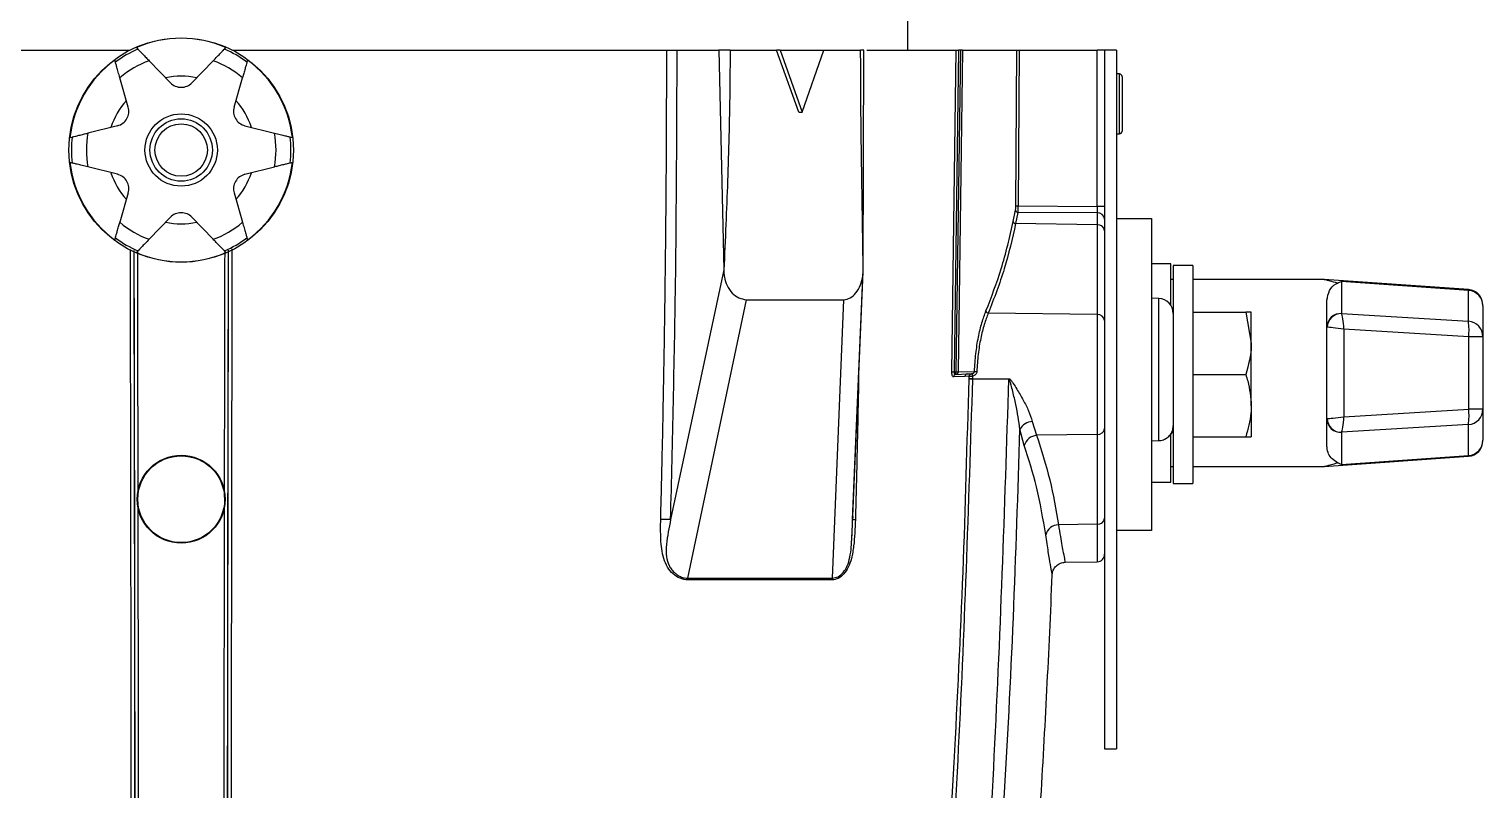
# Model space of a CAD drawing. Extents: x 17.1 to 113.1, y 3.8 to 84.5.
# Drawn here: x 53.66 to 59.49, y 10.27 to 13.32 of the extents above; entities that cross this region are included whole.
import ezdxf

# ---------------------------------------------------------------- set-up
doc = ezdxf.new("R2010")
doc.units = 0
doc.header["$MEASUREMENT"] = 0
doc.layers.add('OBJECT', color=7, linetype='CONTINUOUS')

msp = doc.modelspace()

# ---------------------------------------------------------------- linework, layer by layer
at = {"layer": 'OBJECT'}
for p, q in [((57.1822, 13.4439), (57.1822, 13.2376)), ((52.3267, 13.2376), (54.0669, 13.2376)), ((54.0928, 13.2484), (54.0989, 13.2421)), ((54.4456, 13.2421), (54.4517, 13.2484)), ((54.4776, 13.2376), (56.2178, 13.2376)), ((56.2594, 13.2376), (56.4271, 13.2376)), ((56.4271, 13.2376), (56.4466, 12.3576)), ((56.4717, 13.2376), (56.6575, 13.2376)), ((56.7467, 12.9887), (56.6575, 13.2376)), ((56.6721, 13.2376), (56.6575, 13.2376)), ((56.6721, 13.2376), (56.7608, 12.9899)), ((56.6721, 13.2376), (56.8473, 13.2376)), ((56.7608, 12.9899), (56.8473, 13.2376)), ((56.8478, 13.2376), (56.9948, 13.2376)), ((57.0052, 12.3576), (57.0078, 13.2376)), ((57.0198, 13.2376), (57.3781, 13.2376)), ((57.3602, 11.9481), (57.3781, 13.2376)), ((57.387, 13.2376), (57.3691, 11.9478)), ((57.3943, 13.2376), (57.3764, 11.9481)), ((57.4032, 13.2376), (57.3853, 11.9478)), ((57.3943, 13.2376), (57.387, 13.2376)), ((57.4032, 13.2376), (57.6206, 13.2376)), ((57.6167, 12.6135), (57.6206, 13.2376)), ((57.6302, 13.2376), (57.6264, 12.6133)), ((57.6302, 13.2376), (57.943, 13.2376)), ((57.943, 12.6118), (57.943, 13.2376)), ((57.9722, 13.2376), (57.943, 13.2376)), ((57.9722, 13.2376), (57.9722, 10.4376)), ((58.0202, 13.2376), (57.9722, 13.2376)), ((58.0202, 13.2376), (58.0202, 10.4376)), ((54.0086, 13.19), (54.0062, 13.1984)), ((54.2291, 13.1073), (54.144, 13.1954)), ((54.3154, 13.1073), (54.4005, 13.1954)), ((54.5383, 13.1984), (54.5358, 13.19)), ((54.0603, 13.0098), (54.0265, 13.1275)), ((54.4842, 13.0098), (54.5179, 13.1275)), ((58.0324, 13.1426), (58.0202, 13.1428)), ((58.0324, 13.0226), (58.0324, 13.1426)), ((58.0422, 13.1326), (58.0422, 12.9127)), ((58.0324, 12.9027), (58.0324, 13.0226)), ((54.0171, 12.9351), (53.8983, 12.9055)), ((54.5273, 12.9351), (54.6462, 12.9055)), ((56.7467, 12.9887), (56.7608, 12.9899)), ((53.8268, 12.8876), (53.8353, 12.8897)), ((54.7092, 12.8897), (54.7177, 12.8876)), ((58.0202, 12.9025), (58.0324, 12.9027)), ((53.8353, 12.7855), (53.8268, 12.7876)), ((54.0171, 12.7402), (53.8983, 12.7698)), ((54.5273, 12.7402), (54.6462, 12.7698)), ((54.7177, 12.7876), (54.7092, 12.7855)), ((54.0603, 12.6654), (54.0265, 12.5477)), ((54.4842, 12.6654), (54.5179, 12.5477)), ((57.606, 12.5507), (57.6153, 12.5963)), ((57.6251, 12.5876), (57.6158, 12.5426)), ((57.9428, 12.5859), (57.6251, 12.5876)), ((57.6264, 12.6133), (57.943, 12.6118)), ((57.9428, 12.5859), (57.9428, 12.538)), ((57.9722, 12.6118), (57.943, 12.6118)), ((54.2291, 12.568), (54.144, 12.4799)), ((54.3154, 12.568), (54.4005, 12.4799)), ((57.9428, 12.538), (57.6158, 12.5426)), ((57.9428, 12.538), (57.9428, 12.178)), ((58.0202, 12.5626), (58.1602, 12.5626)), ((58.1602, 12.5626), (58.1602, 11.3126)), ((54.0062, 12.4768), (54.0086, 12.4853)), ((54.5358, 12.4853), (54.5383, 12.4768)), ((54.0989, 12.4332), (54.0928, 12.4268)), ((54.4517, 12.4268), (54.4456, 12.4332)), ((56.4466, 12.3576), (56.2334, 11.3564)), ((56.9627, 11.3564), (57.0052, 12.3576)), ((58.2382, 12.3814), (58.1602, 12.3814)), ((58.2382, 12.3803), (58.2382, 12.3814)), ((58.2382, 12.2137), (58.2382, 12.3803)), ((58.3252, 12.3751), (58.2472, 12.3751)), ((58.2472, 12.3751), (58.2472, 11.5001)), ((58.3252, 12.3751), (58.3252, 11.5001)), ((56.959, 11.2749), (57.0047, 12.3494)), ((58.2472, 12.3189), (58.2382, 12.3189)), ((58.8534, 12.3189), (58.3252, 12.3189)), ((59.4301, 12.2782), (58.8518, 12.3189)), ((59.4301, 12.275), (58.9221, 12.3107)), ((58.9221, 12.3107), (58.9221, 12.1818)), ((56.3024, 11.1211), (56.538, 12.2376)), ((56.538, 12.2376), (56.9269, 12.2376)), ((56.8817, 11.1211), (56.9269, 12.2376)), ((58.1893, 12.242), (58.1602, 12.2431)), ((58.1893, 11.6725), (58.1893, 12.242)), ((58.8632, 12.1273), (58.8632, 12.235)), ((59.4301, 12.1509), (59.4301, 12.275)), ((57.9428, 12.178), (57.5064, 12.1841)), ((57.9428, 12.178), (57.9428, 11.6972)), ((58.3252, 12.1876), (58.5379, 12.1876)), ((58.5379, 12.1876), (58.5602, 12.0626)), ((58.5602, 12.0626), (58.5602, 12.1876)), ((58.9222, 12.1816), (59.4301, 12.1509)), ((59.4882, 12.213), (59.4882, 12.2158)), ((59.4882, 12.213), (59.4882, 12.089)), ((58.8632, 11.7605), (58.8632, 12.1273)), ((58.9312, 12.1192), (58.9312, 11.7685)), ((59.4312, 12.089), (58.9312, 12.1192)), ((58.5602, 11.8126), (58.5602, 12.0626)), ((59.4312, 11.7988), (59.4312, 12.089)), ((59.4882, 12.089), (59.4312, 12.089)), ((59.4882, 12.089), (59.4882, 11.7988)), ((57.3691, 11.9478), (57.3764, 11.9481)), ((57.3853, 11.9478), (57.451, 11.9501)), ((57.3677, 11.9284), (57.3675, 11.9284)), ((57.4127, 11.93), (57.3677, 11.9284)), ((57.3765, 11.9381), (57.4217, 11.9397)), ((57.4292, 11.9305), (57.4127, 11.93)), ((57.4217, 11.9397), (57.4384, 11.9403)), ((57.429, 11.92), (57.4292, 11.9305)), ((57.429, 11.9184), (57.429, 11.92)), ((57.4292, 11.9305), (57.4305, 11.9306)), ((57.4384, 11.9403), (57.4387, 11.9403)), ((57.4429, 11.9182), (57.443, 11.9204)), ((57.5889, 11.9183), (57.4429, 11.9182)), ((57.4431, 11.9309), (57.443, 11.9204)), ((57.443, 11.9204), (57.5889, 11.9205)), ((58.3252, 11.9376), (58.5379, 11.9376)), ((58.5602, 11.8126), (58.5602, 11.6876)), ((58.9312, 11.7685), (59.4312, 11.7988)), ((59.4882, 11.7988), (59.4312, 11.7988)), ((59.4882, 11.7988), (59.4882, 11.6747)), ((57.6504, 11.6535), (57.6332, 11.7184)), ((57.6825, 11.7493), (57.7, 11.6938)), ((58.8632, 11.6527), (58.8632, 11.7605)), ((59.4301, 11.7368), (58.9222, 11.7061)), ((59.4301, 11.6128), (59.4301, 11.7368)), ((57.9428, 11.6972), (57.7, 11.6938)), ((57.9428, 11.6972), (57.9428, 11.3372)), ((58.1602, 11.6715), (58.1893, 11.6725)), ((58.1893, 11.6712), (58.1602, 11.6702)), ((58.2382, 11.5064), (58.2382, 11.6984)), ((58.3252, 11.6876), (58.5379, 11.6876)), ((58.5379, 11.6876), (58.5602, 11.6876)), ((58.9221, 11.7059), (58.9221, 11.577)), ((59.4882, 11.6719), (59.4882, 11.6747)), ((58.8518, 11.5689), (59.4301, 11.6096)), ((58.9221, 11.577), (59.4301, 11.6128)), ((58.2382, 11.5689), (58.2472, 11.5689)), ((58.3252, 11.5689), (58.8534, 11.5689)), ((58.1602, 11.5064), (58.2382, 11.5064)), ((58.2472, 11.5001), (58.3252, 11.5001)), ((56.963, 11.3686), (56.9627, 11.3564)), ((56.2334, 11.3564), (56.2334, 11.3563)), ((56.9627, 11.3563), (56.9639, 11.3566)), ((57.9428, 11.3372), (57.7874, 11.335)), ((57.9428, 11.3372), (57.9428, 11.1871)), ((58.1602, 11.3126), (58.0202, 11.3126)), ((57.8141, 11.1849), (57.9428, 11.1871)), ((56.3024, 11.1211), (56.302, 11.1141)), ((57.9722, 10.4376), (58.0202, 10.4376))]:
    msp.add_line(p, q, dxfattribs=at)
at = {"layer": 'OBJECT', "flags": 128}
for points in [[(59.4301, 12.2782), (59.4301, 12.2778), (59.4301, 12.275)], [(59.4301, 11.6128), (59.4301, 11.6099), (59.4301, 11.6096)]]:
    msp.add_lwpolyline(points, dxfattribs=at)
at = {"layer": 'OBJECT'}
for centre, radius in [((54.2722, 12.8376), 0.45), ((54.2722, 12.8376), 0.145), ((54.2722, 12.8376), 0.125), ((54.2722, 12.8376), 0.105), ((54.2722, 11.4376), 0.1762), ((54.2722, 11.4376), 0.1739)]:
    msp.add_circle(centre, radius, dxfattribs=at)
for centre, radius, start, end in [((54.2722, 12.8376), 0.4483, 66.40432, 113.59568), ((54.2722, 12.8376), 0.44, 113.19692, 126.80308), ((54.2722, 12.8376), 0.44, 53.19692, 66.80308), ((54.2722, 12.8376), 0.4483, 126.40432, 173.59568), ((54.2722, 12.8376), 0.38, 109.71851, 130.28149), ((54.2722, 12.8376), 0.38, 49.71851, 70.28149), ((54.2722, 12.8376), 0.4483, 6.40432, 53.59568), ((54.2722, 12.8376), 0.2958, 77.89053, 102.10947), ((58.0322, 13.1326), 0.01, 0, 89), ((54.2722, 13.149), 0.06, 224, 316), ((54.2722, 12.8376), 0.2958, 137.89053, 162.10947), ((54.0026, 12.9933), 0.06, 284, 16), ((54.5419, 12.9933), 0.06, 164, 256), ((54.2722, 12.8376), 0.2958, 17.89053, 42.10947), ((54.2722, 12.8376), 0.44, 173.19692, 186.80308), ((54.2722, 12.8376), 0.38, 169.71851, 190.28149), ((54.2722, 12.8376), 0.38, 349.71851, 10.28149), ((54.2722, 12.8376), 0.44, 353.19692, 6.80308), ((58.0322, 12.9127), 0.01, 271, 0), ((54.2722, 12.8376), 0.4483, 186.40432, 233.59568), ((54.2722, 12.8376), 0.4483, 306.40432, 353.59568), ((54.2722, 12.8376), 0.2958, 197.89053, 222.10947), ((54.0026, 12.6819), 0.06, 344, 76), ((54.5419, 12.6819), 0.06, 104, 196), ((54.2722, 12.8376), 0.2958, 317.89053, 342.10947), ((54.2722, 12.5263), 0.06, 44, 136), ((57.6253, 12.5976), 0.01, 187.54294, 268.86763), ((57.7386, 21.7966), 9.184, 269.23966, 269.30001), ((57.9442, 12.5578), 0.0281, 4.39382, 92.97641), ((54.2722, 12.8376), 0.38, 229.71851, 250.28149), ((54.2722, 12.8376), 0.2958, 257.89053, 282.10947), ((54.2722, 12.8376), 0.38, 289.71851, 310.28149), ((57.6159, 12.5527), 0.0101, 191.19273, 269.01738), ((57.945, 12.5107), 0.0274, 6.91191, 94.79103), ((54.2722, 12.8376), 0.44, 233.19692, 246.80308), ((54.2722, 12.8376), 0.44, 293.19692, 306.80308), ((54.2722, 12.8376), 0.4483, 246.40432, 293.59568), ((58.1872, 12.1821), 0.06, 0, 88), ((59.426, 12.2128), 0.0623, 0.16849, 86.2003), ((59.4257, 12.2158), 0.0625, 0, 85.34042), ((57.5078, 12.1952), 0.0112, 194.92386, 262.96588), ((57.945, 12.1507), 0.0274, 6.91183, 94.79106), ((58.9181, 12.1271), 0.0549, 85.83424, 179.79715), ((58.9203, 12.1258), 0.0558, 88.073, 178.70125), ((59.201, 12.1159), 0.2317, 353.32316, 8.68864), ((59.426, 12.0888), 0.0623, 0.16848, 86.20031), ((57.5052, 16.8713), 4.9253, 268.31195, 268.41566), ((57.2988, 11.943), 0.0778, 356.38534, 3.74928), ((57.4635, 12.0645), 0.115, 263.74859, 268.39272), ((57.3772, 11.9284), 0.00976, 94.94129, 180.01233), ((57.3773, 11.9285), 0.00963, 94.88344, 180.83101), ((57.4224, 11.93), 0.00968, 93.6299, 180.4268), ((57.4399, 11.7986), 0.1219, 88.54586, 95.10597), ((57.4299, 11.4356), 0.4828, 88.45198, 90.10655), ((57.4389, 11.9306), 0.00971, 93.48063, 180.267), ((57.4397, 11.9311), 0.00929, 96.25113, 182.92399), ((57.647, 11.9719), 0.208, 188.67889, 191.36265), ((59.2693, 11.9194), 1.6804, 179.96291, 180.03709), ((59.201, 11.7718), 0.2317, 351.31136, 6.67684), ((59.426, 11.7989), 0.0623, 273.7997, 359.83151), ((57.6864, 11.6883), 0.0611, 93.59229, 150.44356), ((57.945, 11.7245), 0.0274, 265.20894, 353.08817), ((58.9181, 11.7606), 0.0549, 180.20286, 274.16575), ((58.9203, 11.7619), 0.0558, 181.29875, 271.927), ((57.7055, 11.6363), 0.0578, 95.53251, 162.7297), ((58.1752, 11.6718), 0.0141, 357.38094, 2.61906), ((59.426, 11.6749), 0.0623, 273.79969, 359.83152), ((59.4257, 11.6719), 0.0625, 274.46735, 0), ((57.945, 11.3645), 0.0274, 265.20897, 353.08809), ((57.7874, 11.2825), 0.0525, 89.93456, 166.19191), ((57.9422, 11.2171), 0.03, 271, 0), ((7.1462, 13.2376), 50.66, 356.57471, 357.62076)]:
    msp.add_arc(centre, radius, start, end, dxfattribs=at)
for centre, major_axis, ratio, start_param, end_param in [((58.9296, 12.1813), (0.0075, -0.00053), 0.113367, 3.149676, 3.355799), ((58.9257, 12.1192), (-0.0042, 0.0629), 0.086265, 4.70661, 6.158549), ((58.9257, 12.1268), (0.0625, -0.0005), 0.013671, 3.141708, 3.347832), ((58.9257, 12.1192), (0.0625, -0.0079), 0.010931, 1.484918, 2.936857), ((58.9257, 11.7685), (0.0625, 0.0079), 0.010931, 3.346328, 4.798268), ((58.9257, 11.7685), (0.0042, 0.0629), 0.086265, 3.266229, 4.718168), ((58.9257, 11.761), (0.0625, 0.0005), 0.013671, 2.935354, 3.141477), ((58.9296, 11.7065), (0.0075, 0.00053), 0.113367, 2.927386, 3.13351)]:
    msp.add_ellipse(centre, major_axis=major_axis, ratio=ratio, start_param=start_param, end_param=end_param, dxfattribs=at)
for points, knots in [([(54.0989, 13.2421), (54.0994, 13.2415), (54.1005, 13.2404), (54.1076, 13.233), (54.1181, 13.2221), (54.1308, 13.209), (54.1398, 13.1997), (54.144, 13.1954)], [0, 0, 0, 0, 0.198026, 0.395861, 0.598898, 0.81482, 1, 1, 1, 1]), ([(54.4005, 13.1954), (54.4059, 13.201), (54.4168, 13.2123), (54.431, 13.2271), (54.441, 13.2374), (54.4451, 13.2416), (54.4454, 13.242), (54.4456, 13.2421)], [0, 0, 0, 0, 0.241746, 0.484005, 0.711796, 0.922051, 1, 1, 1, 1]), ([(56.1937, 11.357), (56.1957, 11.4348), (56.1998, 11.5997), (56.2051, 11.8613), (56.2098, 12.1417), (56.2135, 12.4244), (56.216, 12.7002), (56.2175, 12.9689), (56.2177, 13.148), (56.2178, 13.2376)], [0, 0, 0, 0, 0.1241053, 0.2632119, 0.41732, 0.5714285, 0.7142858, 0.857143, 1, 1, 1, 1]), ([(56.2178, 13.2376), (56.2211, 13.2376), (56.23, 13.2376), (56.2446, 13.2376), (56.2554, 13.2376), (56.2594, 13.2376)], [0, 0, 0, 0, 0.263881, 0.723096, 1, 1, 1, 1]), ([(56.2334, 11.3563), (56.241, 11.6698), (56.2562, 12.2967), (56.2584, 12.924), (56.2594, 13.2376)], [0, 0, 0, 0, 0.500002, 1, 1, 1, 1]), ([(56.4717, 13.2376), (56.466, 13.2376), (56.4547, 13.2376), (56.4386, 13.2376), (56.4295, 13.2376), (56.4271, 13.2376)], [0, 0, 0, 0, 0.425023, 0.850044, 1, 1, 1, 1]), ([(56.4717, 13.2376), (56.4714, 13.1827), (56.4709, 13.0678), (56.4672, 12.8932), (56.4618, 12.7152), (56.4548, 12.5367), (56.4493, 12.418), (56.4466, 12.3576)], [0, 0, 0, 0, 0.1871445, 0.3913482, 0.5951248, 0.793954, 1, 1, 1, 1]), ([(57.0052, 12.3576), (57.0042, 12.418), (57.0023, 12.5367), (56.9995, 12.7152), (56.997, 12.8932), (56.9952, 13.0678), (56.9949, 13.1827), (56.9948, 13.2376)], [0, 0, 0, 0, 0.206023, 0.404822, 0.608638, 0.812834, 1, 1, 1, 1]), ([(57.0078, 13.2376), (57.0079, 13.2376), (57.0081, 13.2376), (57.0017, 13.2376), (56.9962, 13.2376), (56.9948, 13.2376)], [0, 0, 0, 0, 0.425025, 0.850048, 1, 1, 1, 1]), ([(57.3781, 13.2376), (57.3783, 13.2376), (57.3788, 13.2376), (57.3798, 13.2376), (57.381, 13.2376), (57.3824, 13.2376), (57.3839, 13.2376), (57.3854, 13.2376), (57.3865, 13.2376), (57.387, 13.2376)], [0, 0, 0, 0, 0.1443771, 0.288714, 0.433066, 0.5774136, 0.7217669, 0.8591023, 1, 1, 1, 1]), ([(57.4032, 13.2376), (57.403, 13.2376), (57.4026, 13.2376), (57.4016, 13.2376), (57.4004, 13.2376), (57.399, 13.2376), (57.3975, 13.2376), (57.3959, 13.2376), (57.3949, 13.2376), (57.3943, 13.2376)], [0, 0, 0, 0, 0.14386, 0.287723, 0.431551, 0.57538, 0.719226, 0.857748, 1, 1, 1, 1]), ([(57.6206, 13.2376), (57.6208, 13.2376), (57.6211, 13.2376), (57.6223, 13.2376), (57.6234, 13.2376), (57.6247, 13.2376), (57.6261, 13.2376), (57.6279, 13.2376), (57.6294, 13.2376), (57.6302, 13.2376)], [0, 0, 0, 0, 0.235209, 0.351551, 0.467887, 0.584217, 0.700551, 0.816896, 1, 1, 1, 1]), ([(54.0265, 13.1275), (54.0244, 13.1351), (54.02, 13.1501), (54.0144, 13.1699), (54.0104, 13.1837), (54.0088, 13.1893), (54.0087, 13.1898), (54.0086, 13.19)], [0, 0, 0, 0, 0.241745, 0.4840054, 0.7117956, 0.922051, 1, 1, 1, 1]), ([(54.5358, 13.19), (54.5356, 13.1892), (54.5352, 13.1877), (54.5324, 13.1778), (54.5282, 13.1633), (54.5232, 13.1458), (54.5196, 13.1333), (54.5179, 13.1275)], [0, 0, 0, 0, 0.198026, 0.39586, 0.598898, 0.81482, 1, 1, 1, 1]), ([(53.8353, 12.8897), (53.836, 12.8899), (53.8375, 12.8903), (53.8475, 12.8928), (53.8622, 12.8964), (53.8799, 12.9009), (53.8925, 12.904), (53.8983, 12.9055)], [0, 0, 0, 0, 0.198026, 0.395861, 0.598898, 0.81482, 1, 1, 1, 1]), ([(54.6462, 12.9055), (54.6538, 12.9036), (54.669, 12.8998), (54.6889, 12.8948), (54.7029, 12.8913), (54.7085, 12.8899), (54.709, 12.8898), (54.7092, 12.8897)], [0, 0, 0, 0, 0.241745, 0.484005, 0.711795, 0.922051, 1, 1, 1, 1]), ([(53.8983, 12.7698), (53.8907, 12.7717), (53.8755, 12.7755), (53.8555, 12.7804), (53.8416, 12.7839), (53.836, 12.7853), (53.8354, 12.7855), (53.8353, 12.7855)], [0, 0, 0, 0, 0.241745, 0.484005, 0.711795, 0.922051, 1, 1, 1, 1]), ([(54.7092, 12.7855), (54.7084, 12.7853), (54.7069, 12.7849), (54.6969, 12.7824), (54.6823, 12.7788), (54.6646, 12.7744), (54.652, 12.7712), (54.6462, 12.7698)], [0, 0, 0, 0, 0.198026, 0.395861, 0.598898, 0.81482, 1, 1, 1, 1]), ([(57.6153, 12.5963), (57.6155, 12.5973), (57.6159, 12.5992), (57.6163, 12.6035), (57.6166, 12.6083), (57.6166, 12.6117), (57.6167, 12.6135)], [0, 0, 0, 0, 0.248709, 0.500162, 0.750977, 1, 1, 1, 1]), ([(57.6251, 12.5876), (57.6253, 12.589), (57.6256, 12.592), (57.626, 12.5983), (57.6262, 12.6056), (57.6263, 12.6107), (57.6264, 12.6133)], [0, 0, 0, 0, 0.249779, 0.499583, 0.749654, 1, 1, 1, 1]), ([(57.943, 12.6118), (57.943, 12.6092), (57.943, 12.604), (57.943, 12.5967), (57.9429, 12.5904), (57.9428, 12.5874), (57.9428, 12.5859)], [0, 0, 0, 0, 0.2493403, 0.4997058, 0.7496603, 1, 1, 1, 1]), ([(54.0086, 12.4853), (54.0088, 12.486), (54.0093, 12.4875), (54.0121, 12.4974), (54.0163, 12.5119), (54.0213, 12.5295), (54.0249, 12.5419), (54.0265, 12.5477)], [0, 0, 0, 0, 0.198026, 0.39586, 0.598898, 0.81482, 1, 1, 1, 1]), ([(54.5179, 12.5477), (54.5201, 12.5402), (54.5244, 12.5251), (54.5301, 12.5054), (54.534, 12.4915), (54.5356, 12.486), (54.5358, 12.4854), (54.5358, 12.4853)], [0, 0, 0, 0, 0.241745, 0.484005, 0.711795, 0.922051, 1, 1, 1, 1]), ([(57.497, 12.1923), (57.5187, 12.2484), (57.5645, 12.3667), (57.5917, 12.4873), (57.606, 12.5507)], [0, 0, 0, 0, 0.4742798, 1, 1, 1, 1]), ([(57.6158, 12.5426), (57.6021, 12.4821), (57.575, 12.3614), (57.5292, 12.2431), (57.5064, 12.1841)], [0, 0, 0, 0, 0.501523, 1, 1, 1, 1]), ([(54.144, 12.4799), (54.1386, 12.4742), (54.1277, 12.463), (54.1134, 12.4482), (54.1034, 12.4378), (54.0994, 12.4337), (54.099, 12.4333), (54.0989, 12.4332)], [0, 0, 0, 0, 0.241745, 0.484005, 0.711796, 0.922051, 1, 1, 1, 1]), ([(54.4456, 12.4332), (54.445, 12.4337), (54.444, 12.4348), (54.4368, 12.4422), (54.4263, 12.4531), (54.4136, 12.4662), (54.4046, 12.4756), (54.4005, 12.4799)], [0, 0, 0, 0, 0.198026, 0.395861, 0.598898, 0.81482, 1, 1, 1, 1]), ([(54.0728, 7.3506), (54.0729, 7.5832), (54.0731, 8.0561), (54.0731, 8.7786), (54.0728, 9.5256), (54.0721, 10.275), (54.0713, 11.0202), (54.0702, 11.7368), (54.0692, 12.2104), (54.0687, 12.4391)], [0, 0, 0, 0, 0.137615, 0.279872, 0.42677, 0.578311, 0.72145, 0.865533, 1, 1, 1, 1]), ([(54.0827, 12.4343), (54.0832, 12.2102), (54.0848, 11.4943), (54.0863, 10.2876), (54.0873, 8.8156), (54.087, 7.8378), (54.0868, 7.3489)], [0, 0, 0, 0, 0.131845, 0.421274, 0.710667, 1, 1, 1, 1]), ([(54.0877, 7.3524), (54.0879, 7.7874), (54.0882, 8.6574), (54.0875, 9.9667), (54.0861, 11.2257), (54.0844, 12.0486), (54.0837, 12.4339)], [0, 0, 0, 0, 0.257671, 0.51538, 0.773064, 1, 1, 1, 1]), ([(54.0997, 11.463), (54.0995, 11.5828), (54.0991, 11.9047), (54.0984, 12.2268), (54.0979, 12.429)], [0, 0, 0, 0, 0.372129, 1, 1, 1, 1]), ([(54.4465, 12.4299), (54.446, 12.1855), (54.4453, 11.8572), (54.4448, 11.5292), (54.4447, 11.4454)], [0, 0, 0, 0, 0.744458, 1, 1, 1, 1]), ([(54.4608, 12.4354), (54.46, 12.0496), (54.4584, 11.2262), (54.457, 9.9667), (54.4563, 8.6574), (54.4566, 7.7874), (54.4567, 7.3524)], [0, 0, 0, 0, 0.227164, 0.484774, 0.742404, 1, 1, 1, 1]), ([(54.4576, 7.3489), (54.4575, 7.8379), (54.4571, 8.8158), (54.4582, 10.2879), (54.4597, 11.495), (54.4613, 12.2113), (54.4618, 12.4358)], [0, 0, 0, 0, 0.289276, 0.578616, 0.867921, 1, 1, 1, 1]), ([(54.4757, 12.4412), (54.4757, 12.423), (54.475, 12.1233), (54.474, 11.5443), (54.4728, 10.6969), (54.4719, 9.8431), (54.4714, 8.9915), (54.4713, 8.1599), (54.4715, 7.617), (54.4716, 7.3506)], [0, 0, 0, 0, 0.010682, 0.176176, 0.340439, 0.509206, 0.67886, 0.842458, 1, 1, 1, 1]), ([(56.4466, 12.3576), (56.4466, 12.3538), (56.4467, 12.3439), (56.4496, 12.322), (56.4589, 12.2922), (56.4791, 12.263), (56.5066, 12.2422), (56.5273, 12.2392), (56.538, 12.2376)], [0, 0, 0, 0, 0.061294, 0.157977, 0.353026, 0.568966, 0.7756, 1, 1, 1, 1]), ([(56.9269, 12.2376), (56.9358, 12.2391), (56.9535, 12.2421), (56.9773, 12.2633), (56.9948, 12.2945), (57.0036, 12.3282), (57.0047, 12.3494), (57.0052, 12.3576)], [0, 0, 0, 0, 0.217935, 0.435232, 0.661573, 0.868603, 1, 1, 1, 1]), ([(58.9059, 12.3039), (58.8951, 12.3069), (58.8785, 12.3114), (58.8609, 12.3163), (58.8514, 12.319), (58.8529, 12.3186), (58.8534, 12.3184)], [0, 0, 0, 0, 0.3804126, 0.5856168, 0.892028, 1, 1, 1, 1]), ([(58.8632, 12.235), (58.8658, 12.2489), (58.8711, 12.2772), (58.8885, 12.2961), (58.9039, 12.303), (58.9059, 12.3039)], [0, 0, 0, 0, 0.454626, 0.927986, 1, 1, 1, 1]), ([(58.9059, 12.3039), (58.9112, 12.3066), (58.9166, 12.3092), (58.922, 12.3107), (58.9221, 12.3107)], [0, 0, 0, 0, 0.98272, 1, 1, 1, 1]), ([(57.451, 11.9501), (57.4525, 11.9741), (57.4554, 12.0218), (57.4661, 12.0881), (57.4801, 12.1471), (57.4913, 12.1773), (57.497, 12.1923)], [0, 0, 0, 0, 0.2512016, 0.5002766, 0.7505016, 1, 1, 1, 1]), ([(57.5064, 12.1841), (57.5008, 12.1696), (57.4895, 12.1404), (57.4755, 12.0832), (57.4647, 12.019), (57.4618, 11.9727), (57.4603, 11.9495)], [0, 0, 0, 0, 0.2496846, 0.4999809, 0.7489812, 1, 1, 1, 1]), ([(58.5602, 12.1876), (58.5602, 12.1876), (58.5599, 12.1876), (58.5485, 12.1876), (58.5379, 12.1876)], [0, 0, 0, 0, 0.070214, 1, 1, 1, 1]), ([(58.5602, 12.0626), (58.5602, 12.0597), (58.5599, 12.0174), (58.5485, 11.9761), (58.5379, 11.9376)], [0, 0, 0, 0, 0.0702143, 1, 1, 1, 1]), ([(57.3675, 11.9284), (57.3665, 11.9287), (57.3645, 11.9293), (57.3624, 11.9329), (57.3612, 11.9369), (57.3605, 11.9403), (57.3601, 11.9441), (57.3601, 11.9468), (57.3602, 11.9481)], [0, 0, 0, 0, 0.250461, 0.499095, 0.623969, 0.749217, 0.874879, 1, 1, 1, 1]), ([(57.3691, 11.9478), (57.369, 11.9472), (57.369, 11.9458), (57.3694, 11.9438), (57.3701, 11.9419), (57.3714, 11.9401), (57.3735, 11.9385), (57.3753, 11.9383), (57.3764, 11.9381)], [0, 0, 0, 0, 0.115863, 0.235626, 0.362968, 0.500968, 0.715692, 1, 1, 1, 1]), ([(57.3764, 11.9481), (57.3773, 11.9481), (57.3792, 11.948), (57.3818, 11.948), (57.384, 11.9479), (57.3849, 11.9479), (57.3853, 11.9478)], [0, 0, 0, 0, 0.250007, 0.500033, 0.750052, 1, 1, 1, 1]), ([(57.3853, 11.9478), (57.3852, 11.947), (57.3851, 11.9455), (57.3842, 11.9432), (57.3826, 11.9408), (57.38, 11.9389), (57.3778, 11.9382), (57.3767, 11.9381), (57.3765, 11.9381)], [0, 0, 0, 0, 0.165751, 0.304542, 0.500524, 0.75897, 0.963227, 1, 1, 1, 1]), ([(57.4414, 11.9405), (57.4427, 11.9408), (57.4451, 11.9415), (57.4481, 11.9437), (57.4504, 11.9466), (57.4508, 11.949), (57.451, 11.9501)], [0, 0, 0, 0, 0.263892, 0.519208, 0.764227, 1, 1, 1, 1]), ([(57.4603, 11.9495), (57.4599, 11.9472), (57.4593, 11.9427), (57.4552, 11.937), (57.4498, 11.9327), (57.4454, 11.9315), (57.4431, 11.9309)], [0, 0, 0, 0, 0.249806, 0.499823, 0.747006, 1, 1, 1, 1]), ([(56.9867, 11.9224), (56.9848, 11.8256), (56.981, 11.6371), (56.976, 11.4487), (56.9736, 11.357)], [0, 0, 0, 0, 0.5137368, 1, 1, 1, 1]), ([(57.1047, 7.3506), (57.1328, 7.5946), (57.1901, 8.0914), (57.2622, 8.8516), (57.3232, 9.6183), (57.3713, 10.386), (57.4079, 11.1487), (57.4219, 11.6607), (57.429, 11.9184)], [0, 0, 0, 0, 0.160827, 0.327495, 0.500007, 0.664527, 0.83119, 1, 1, 1, 1]), ([(57.4429, 11.9182), (57.4265, 11.4093), (57.3935, 10.3911), (57.2854, 8.867), (57.1741, 7.8548), (57.1185, 7.3491)], [0, 0, 0, 0, 0.3333562, 0.6669607, 1, 1, 1, 1]), ([(57.2543, 7.2539), (57.3116, 7.7702), (57.4264, 8.8035), (57.5379, 10.3594), (57.5719, 11.3988), (57.5889, 11.9183)], [0, 0, 0, 0, 0.333112, 0.666662, 1, 1, 1, 1]), ([(57.3764, 11.9381), (57.3764, 11.9381), (57.3765, 11.9381), (57.3765, 11.9381), (57.3765, 11.9381)], [0, 0, 0, 0, 0.505478, 1, 1, 1, 1]), ([(57.4305, 11.9306), (57.4312, 11.9306), (57.4327, 11.9306), (57.4358, 11.9307), (57.4393, 11.9308), (57.4419, 11.9309), (57.4431, 11.9309)], [0, 0, 0, 0, 0.2526722, 0.5023033, 0.7509138, 1, 1, 1, 1]), ([(57.4387, 11.9403), (57.4391, 11.9403), (57.4396, 11.9403), (57.4406, 11.9404), (57.4412, 11.9405), (57.4414, 11.9405)], [0, 0, 0, 0, 0.567945, 0.802836, 1, 1, 1, 1]), ([(57.5889, 11.9205), (57.5894, 11.9205), (57.5903, 11.9204), (57.5924, 11.9195), (57.5955, 11.9169), (57.6005, 11.9108), (57.6091, 11.8981), (57.6252, 11.8721), (57.6464, 11.8351), (57.6692, 11.7911), (57.6781, 11.7633), (57.6825, 11.7493)], [0, 0, 0, 0, 0.006485, 0.013719, 0.031593, 0.062972, 0.125806, 0.2514, 0.500146, 0.748658, 1, 1, 1, 1]), ([(57.6332, 11.7184), (57.6284, 11.7513), (57.6211, 11.8011), (57.6067, 11.8608), (57.599, 11.8911), (57.5949, 11.9062), (57.5925, 11.9133), (57.591, 11.9166), (57.59, 11.9178), (57.5895, 11.9182), (57.5891, 11.9183), (57.589, 11.9183), (57.5889, 11.9183)], [0, 0, 0, 0, 0.496699, 0.7520312, 0.8811108, 0.944765, 0.975296, 0.9892337, 0.9951733, 0.9976836, 0.9988504, 1, 1, 1, 1]), ([(58.5379, 11.9376), (58.5407, 11.929), (58.5538, 11.8883), (58.5574, 11.846), (58.5602, 11.8126)], [0, 0, 0, 0, 0.211001, 1, 1, 1, 1]), ([(58.5602, 11.8126), (58.56, 11.8028), (58.5589, 11.7605), (58.547, 11.7193), (58.5379, 11.6876)], [0, 0, 0, 0, 0.231849, 1, 1, 1, 1]), ([(57.3031, 7.2484), (57.331, 7.4876), (57.3877, 7.9743), (57.4599, 8.7181), (57.5215, 9.468), (57.5709, 10.2187), (57.6094, 10.9651), (57.6252, 11.4663), (57.6332, 11.7184)], [0, 0, 0, 0, 0.1611428, 0.3277987, 0.4999716, 0.6645325, 0.8312073, 1, 1, 1, 1]), ([(58.1893, 11.6725), (58.1922, 11.6727), (58.2018, 11.6735), (58.2177, 11.6793), (58.234, 11.6925), (58.2447, 11.7104), (58.2472, 11.7242), (58.2472, 11.731), (58.2472, 11.7312)], [0, 0, 0, 0, 0.093063, 0.311107, 0.536525, 0.766297, 0.99553, 1, 1, 1, 1]), ([(58.2472, 11.7312), (58.2472, 11.731), (58.2472, 11.7299), (58.2471, 11.7272), (58.2465, 11.7203), (58.2433, 11.7077), (58.234, 11.6916), (58.2177, 11.6782), (58.2018, 11.6722), (58.1922, 11.6714), (58.1893, 11.6712)], [0, 0, 0, 0, 0.004468, 0.036716, 0.090607, 0.234341, 0.463859, 0.689062, 0.906977, 1, 1, 1, 1]), ([(57.7364, 11.2951), (57.7256, 11.3593), (57.7053, 11.4796), (57.6679, 11.5982), (57.6504, 11.6535)], [0, 0, 0, 0, 0.5337315, 1, 1, 1, 1]), ([(57.7, 11.6938), (57.7189, 11.6346), (57.7568, 11.5159), (57.7772, 11.3954), (57.7874, 11.335)], [0, 0, 0, 0, 0.498788, 1, 1, 1, 1]), ([(58.9059, 11.5838), (58.8982, 11.5885), (58.8762, 11.6019), (58.8641, 11.6283), (58.8633, 11.6502), (58.8632, 11.6527)], [0, 0, 0, 0, 0.324578, 0.922743, 1, 1, 1, 1]), ([(58.8534, 11.5693), (58.8533, 11.5693), (58.8532, 11.5692), (58.8677, 11.5734), (58.888, 11.579), (58.905, 11.5836), (58.9059, 11.5838)], [0, 0, 0, 0, 0.200382, 0.415073, 0.971023, 1, 1, 1, 1]), ([(58.9221, 11.577), (58.922, 11.577), (58.9166, 11.5785), (58.9112, 11.5812), (58.9059, 11.5838)], [0, 0, 0, 0, 0.01728, 1, 1, 1, 1]), ([(54.1019, 7.3506), (54.102, 7.5885), (54.1022, 8.0724), (54.1022, 8.812), (54.1019, 9.567), (54.1013, 10.3231), (54.1006, 10.9422), (54.1, 11.3079), (54.0998, 11.4259)], [0, 0, 0, 0, 0.175659, 0.357361, 0.545105, 0.731477, 0.913331, 1, 1, 1, 1]), ([(54.4446, 11.4065), (54.4443, 11.2122), (54.4436, 10.7302), (54.4428, 9.9467), (54.4423, 9.0673), (54.4422, 8.1969), (54.4424, 7.629), (54.4425, 7.3506)], [0, 0, 0, 0, 0.14335, 0.355591, 0.578663, 0.793465, 1, 1, 1, 1]), ([(56.302, 11.1141), (56.2915, 11.1154), (56.2706, 11.1181), (56.2424, 11.1367), (56.2195, 11.1643), (56.1998, 11.2114), (56.1926, 11.278), (56.1934, 11.3307), (56.1937, 11.357)], [0, 0, 0, 0, 0.125022, 0.250259, 0.372598, 0.500558, 0.75017, 1, 1, 1, 1]), ([(56.2334, 11.3563), (56.2263, 11.3565), (56.2121, 11.3569), (56.1999, 11.357), (56.1937, 11.357)], [0, 0, 0, 0, 0.499995, 1, 1, 1, 1]), ([(56.2334, 11.3563), (56.2302, 11.3397), (56.2238, 11.3065), (56.2156, 11.257), (56.2138, 11.2105), (56.2236, 11.1777), (56.2353, 11.1575), (56.2459, 11.1453), (56.2588, 11.1347), (56.2731, 11.1267), (56.2882, 11.1218), (56.2981, 11.1213), (56.3024, 11.1211)], [0, 0, 0, 0, 0.167654, 0.336418, 0.499288, 0.624454, 0.681334, 0.749951, 0.80526, 0.875043, 0.945879, 1, 1, 1, 1]), ([(56.9736, 11.357), (56.973, 11.3385), (56.9718, 11.303), (56.9675, 11.2502), (56.9596, 11.2032), (56.9458, 11.1642), (56.9276, 11.1365), (56.9056, 11.118), (56.8892, 11.1154), (56.8811, 11.1141)], [0, 0, 0, 0, 0.175155, 0.335953, 0.499736, 0.628069, 0.749937, 0.875048, 1, 1, 1, 1]), ([(56.9589, 11.2749), (56.9592, 11.2796), (56.9599, 11.2906), (56.9604, 11.3016), (56.9606, 11.308)], [0, 0, 0, 0, 0.41689, 1, 1, 1, 1]), ([(56.9639, 11.3566), (56.964, 11.3567), (56.9644, 11.3569), (56.9698, 11.357), (56.9736, 11.357)], [0, 0, 0, 0, 0.289703, 1, 1, 1, 1]), ([(57.7874, 11.335), (57.79, 11.3189), (57.795, 11.2879), (57.8015, 11.2512), (57.8079, 11.2166), (57.8125, 11.1928), (57.8147, 11.1818), (57.8141, 11.1849), (57.8141, 11.1849)], [0, 0, 0, 0, 0.174293, 0.336705, 0.499668, 0.754282, 0.998981, 1, 1, 1, 1]), ([(56.8817, 11.1211), (56.8893, 11.1223), (56.9046, 11.1247), (56.9254, 11.1425), (56.9421, 11.1697), (56.9529, 11.2059), (56.9572, 11.2421), (56.9584, 11.2654), (56.9589, 11.2749)], [0, 0, 0, 0, 0.169476, 0.339573, 0.508222, 0.676895, 0.867999, 1, 1, 1, 1]), ([(57.7626, 11.1345), (57.7622, 11.1365), (57.7614, 11.1405), (57.7556, 11.173), (57.7472, 11.2226), (57.74, 11.2709), (57.7364, 11.2951)], [0, 0, 0, 0, 0.249549, 0.499968, 0.749833, 1, 1, 1, 1]), ([(57.7626, 11.1345), (57.7635, 11.1409), (57.7655, 11.1541), (57.7775, 11.1708), (57.7945, 11.1824), (57.8077, 11.1841), (57.8141, 11.1849)], [0, 0, 0, 0, 0.240856, 0.500001, 0.759147, 1, 1, 1, 1]), ([(56.8811, 11.1141), (56.7936, 11.114), (56.6185, 11.114), (56.4075, 11.114), (56.302, 11.1141)], [0, 0, 0, 0, 0.500002, 1, 1, 1, 1]), ([(56.3024, 11.1211), (56.4079, 11.1212), (56.619, 11.1212), (56.7941, 11.1212), (56.8817, 11.1211)], [0, 0, 0, 0, 0.499778, 1, 1, 1, 1]), ([(56.8817, 11.1211), (56.8815, 11.12), (56.8813, 11.1176), (56.8812, 11.1153), (56.8811, 11.1141)], [0, 0, 0, 0, 0.5, 1, 1, 1, 1])]:
    msp.add_open_spline(points, degree=3, knots=knots, dxfattribs=at)

doc.saveas('drawing.dxf')
